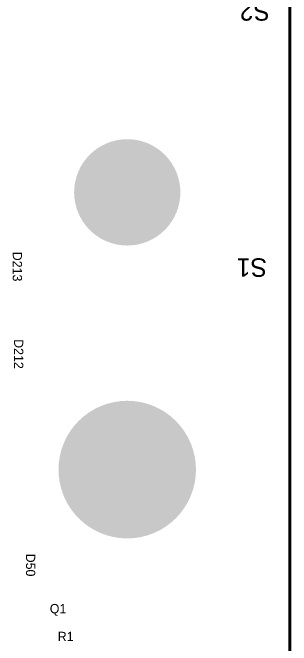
# Model space of a CAD drawing. Extents: x 11.69 to 17.18, y 4.05 to 12.26.
# Drawn here: x 16.123 to 17.177, y 6.443 to 8.832 of the extents above; entities that cross this region are included whole.
import ezdxf

# ---------------------------------------------------------------- set-up
doc = ezdxf.new("R2010")
doc.units = 0
for name, color, linetype in [('BOTTOMLAYER', 5, 'CONTINUOUS'), ('BOTTOMSOLDER', 6, 'CONTINUOUS'), ('MECHANICAL1', 6, 'CONTINUOUS'), ('MECHANICAL10', 56, 'CONTINUOUS'), ('MECHANICAL15', 56, 'CONTINUOUS'), ('TOPLAYER', 1, 'CONTINUOUS'), ('TOPSOLDER', 216, 'CONTINUOUS')]:
    doc.layers.add(name, color=color, linetype=linetype)

msp = doc.modelspace()

# ---------------------------------------------------------------- linework, layer by layer
at = {"layer": 'BOTTOMLAYER'}
for points, const_width in [([(16.4579, 8.1533, 1), (16.6547, 8.1533, 1)], 0.1968), ([(16.4283, 7.1064, 1), (16.6842, 7.1064, 1)], 0.2559)]:
    msp.add_lwpolyline(points, format="xyb", close=True, dxfattribs=dict(at, const_width=const_width))
at = {"layer": 'BOTTOMSOLDER'}
for points, const_width in [([(16.4559, 8.1533, 1), (16.6567, 8.1533, 1)], 0.2009), ([(16.4263, 7.1064, 1), (16.6862, 7.1064, 1)], 0.2599)]:
    msp.add_lwpolyline(points, format="xyb", close=True, dxfattribs=dict(at, const_width=const_width))
at = {"layer": 'MECHANICAL1', "const_width": 0.012}
msp.add_lwpolyline([(17.1708, 4.126), (17.1708, 12.185)], dxfattribs=at)
at = {"layer": 'TOPLAYER'}
for points, const_width in [([(16.4579, 8.1533, 1), (16.6547, 8.1533, 1)], 0.1968), ([(16.4283, 7.1064, 1), (16.6842, 7.1064, 1)], 0.2559)]:
    msp.add_lwpolyline(points, format="xyb", close=True, dxfattribs=dict(at, const_width=const_width))
at = {"layer": 'TOPSOLDER'}
for points, const_width in [([(16.4559, 8.1533, 1), (16.6567, 8.1533, 1)], 0.2009), ([(16.4263, 7.1064, 1), (16.6862, 7.1064, 1)], 0.2599)]:
    msp.add_lwpolyline(points, format="xyb", close=True, dxfattribs=dict(at, const_width=const_width))

# ---------------------------------------------------------------- texts
at = {"layer": 'MECHANICAL10'}
for s, rotation, p in [('D213', 270, (16.1235, 7.9289)), ('D212', 270, (16.1285, 7.5989)), ('D50', 270, (16.1735, 6.7889)), ('R1', 360, (16.2935, 6.4589))]:
    msp.add_text(s, height=0.035, rotation=rotation, dxfattribs=at).set_placement(p)
msp.add_text('Q1', height=0.035, dxfattribs=at).set_placement((16.2635, 6.5639))
at = {"layer": 'MECHANICAL15'}
for s, p in [('S2', (17.096, 8.8718)), ('S1', (17.0847, 7.9045))]:
    msp.add_text(s, height=0.07, rotation=180, dxfattribs=at).set_placement(p)

doc.saveas('drawing.dxf')
